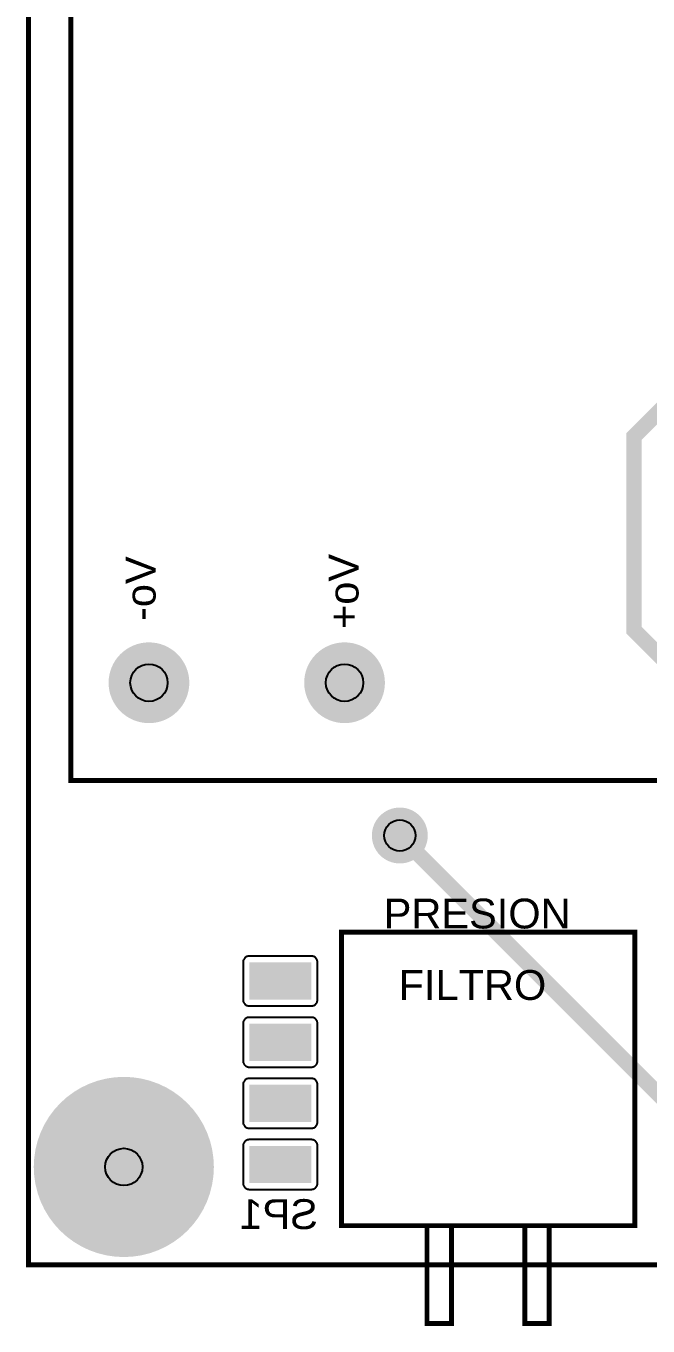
# Model space of a CAD drawing. Header units: inches. Extents: x -2.6 to 2.6, y -2.07 to 2.07.
# Drawn here: x -2.601 to -1.599, y -2.071 to 0.022 of the extents above; entities that cross this region are included whole.
import ezdxf

# ---------------------------------------------------------------- set-up
doc = ezdxf.new("R2010")
doc.units = ezdxf.units.IN
doc.layers.get('0').update_dxf_attribs({"linetype": 'CONTINUOUS'})

# ---------------------------------------------------------------- blocks, each defined once
blk = doc.blocks.new('RPAD')
blk.add_trace([(-0.5, -0.5), (-0.5, 0.5), (0.5, -0.5), (0.5, 0.5)])
blk = doc.blocks.new('EPAD')
at = {"const_width": 0.5}
blk.add_lwpolyline([(-0.25, 0, 1), (0.25, 0, 1)], format="xyb", close=True, dxfattribs=at)

msp = doc.modelspace()

# ---------------------------------------------------------------- linework, layer by layer
for points, const_width in [([(-2.596772, -1.972047), (2.596772, -1.972047), (2.596772, 2.066535), (-2.596772, 2.066535), (-2.596772, -1.972047)], 0.008), ([(-2.596772, -1.972047), (2.596772, -1.972047), (2.596772, 2.066535), (-2.596772, 2.066535), (-2.596772, -1.972047)], 0.008), ([(-2.596772, -1.972047), (2.596772, -1.972047), (2.596772, 2.066535), (-2.596772, 2.066535), (-2.596772, -1.972047)], 0.008), ([(-2.528756, -1.192772), (-1.45789, -1.192772), (-1.45789, 0.87022), (-2.528756, 0.87022), (-2.528756, -1.192772)], 0.008), ([(-2.528756, -1.192772), (-1.45789, -1.192772), (-1.45789, 0.87022), (-2.528756, 0.87022), (-2.528756, -1.192772)], 0.008), ([(-2.528756, -1.192772), (-1.45789, -1.192772), (-1.45789, 0.87022), (-2.528756, 0.87022), (-2.528756, -1.192772)], 0.008), ([(-1.102685, -1.031142), (-1.366293, -1.031142), (-1.375862, -1.021573), (-1.381772, -1.038187), (-1.534111, -1.038187), (-1.621763, -0.950535), (-1.621763, -0.638771), (-1.537717, -0.554724), (-1.29426, -0.554724), (-1.228321, -0.488786), (-1.228321, -0.432151), (-1.229772, -0.430701)], 0.025), ([(-1.998813, -1.281135), (-1.364933, -1.915015), (-0.908648, -1.915015)], 0.025), ([(-2.092835, -1.909055), (-1.620394, -1.909055), (-1.620394, -1.436614), (-2.092835, -1.436614), (-2.092835, -1.909055)], 0.008), ([(-2.092835, -1.909055), (-1.620394, -1.909055), (-1.620394, -1.436614), (-2.092835, -1.436614), (-2.092835, -1.909055)], 0.008), ([(-2.092835, -1.909055), (-1.620394, -1.909055), (-1.620394, -1.436614), (-2.092835, -1.436614), (-2.092835, -1.909055)], 0.008), ([(-1.955039, -2.066535), (-1.915669, -2.066535), (-1.915669, -1.909055), (-1.955039, -1.909055), (-1.955039, -2.066535)], 0.008), ([(-1.955039, -2.066535), (-1.915669, -2.066535), (-1.915669, -1.909055), (-1.955039, -1.909055), (-1.955039, -2.066535)], 0.008), ([(-1.955039, -2.066535), (-1.915669, -2.066535), (-1.915669, -1.909055), (-1.955039, -1.909055), (-1.955039, -2.066535)], 0.008), ([(-1.797559, -2.066535), (-1.758189, -2.066535), (-1.758189, -1.909055), (-1.797559, -1.909055), (-1.797559, -2.066535)], 0.008), ([(-1.797559, -2.066535), (-1.758189, -2.066535), (-1.758189, -1.909055), (-1.797559, -1.909055), (-1.797559, -2.066535)], 0.008), ([(-1.797559, -2.066535), (-1.758189, -2.066535), (-1.758189, -1.909055), (-1.797559, -1.909055), (-1.797559, -2.066535)], 0.008)]:
    msp.add_lwpolyline(points, dxfattribs=dict(const_width=const_width))
for points in [[(-2.13126, -1.545354), (-2.13126, -1.485354), (-2.13131, -1.484315), (-2.131459, -1.48331), (-2.131701, -1.482343), (-2.132031, -1.481419), (-2.132446, -1.480543), (-2.132941, -1.479719), (-2.13351, -1.478951), (-2.13415, -1.478245), (-2.134857, -1.477605), (-2.135624, -1.477035), (-2.136448, -1.476541), (-2.137324, -1.476126), (-2.138248, -1.475795), (-2.139215, -1.475553), (-2.14022, -1.475405), (-2.14126, -1.475354), (-2.24126, -1.475354), (-2.242299, -1.475405), (-2.243304, -1.475553), (-2.244271, -1.475795), (-2.245195, -1.476126), (-2.246072, -1.476541), (-2.246896, -1.477035), (-2.247663, -1.477605), (-2.248369, -1.478245), (-2.249009, -1.478951), (-2.249579, -1.479719), (-2.250074, -1.480543), (-2.250488, -1.481419), (-2.250819, -1.482343), (-2.251061, -1.48331), (-2.251209, -1.484315), (-2.25126, -1.485354), (-2.25126, -1.545354), (-2.251209, -1.546394), (-2.251061, -1.547399), (-2.250819, -1.548366), (-2.250488, -1.54929), (-2.250074, -1.550166), (-2.249579, -1.55099), (-2.249009, -1.551758), (-2.248369, -1.552464), (-2.247663, -1.553104), (-2.246896, -1.553673), (-2.246072, -1.554168), (-2.245195, -1.554583), (-2.244271, -1.554913), (-2.243304, -1.555156), (-2.242299, -1.555304), (-2.24126, -1.555354), (-2.14126, -1.555354), (-2.14022, -1.555304), (-2.139215, -1.555156), (-2.138248, -1.554913), (-2.137324, -1.554583), (-2.136448, -1.554168), (-2.135624, -1.553673), (-2.134857, -1.553104), (-2.13415, -1.552464), (-2.13351, -1.551758), (-2.132941, -1.55099), (-2.132446, -1.550166), (-2.132031, -1.54929), (-2.131701, -1.548366), (-2.131459, -1.547399), (-2.13131, -1.546394), (-2.13126, -1.545354)], [(-2.13126, -1.64378), (-2.13126, -1.58378), (-2.13131, -1.58274), (-2.131459, -1.581735), (-2.131701, -1.580768), (-2.132031, -1.579844), (-2.132446, -1.578968), (-2.132941, -1.578144), (-2.13351, -1.577376), (-2.13415, -1.57667), (-2.134857, -1.57603), (-2.135624, -1.575461), (-2.136448, -1.574966), (-2.137324, -1.574551), (-2.138248, -1.57422), (-2.139215, -1.573978), (-2.14022, -1.57383), (-2.14126, -1.57378), (-2.24126, -1.57378), (-2.242299, -1.57383), (-2.243304, -1.573978), (-2.244271, -1.57422), (-2.245195, -1.574551), (-2.246072, -1.574966), (-2.246896, -1.575461), (-2.247663, -1.57603), (-2.248369, -1.57667), (-2.249009, -1.577376), (-2.249579, -1.578144), (-2.250074, -1.578968), (-2.250488, -1.579844), (-2.250819, -1.580768), (-2.251061, -1.581735), (-2.251209, -1.58274), (-2.25126, -1.58378), (-2.25126, -1.64378), (-2.251209, -1.644819), (-2.251061, -1.645824), (-2.250819, -1.646791), (-2.250488, -1.647715), (-2.250074, -1.648591), (-2.249579, -1.649415), (-2.249009, -1.650183), (-2.248369, -1.650889), (-2.247663, -1.651529), (-2.246896, -1.652098), (-2.246072, -1.652593), (-2.245195, -1.653008), (-2.244271, -1.653339), (-2.243304, -1.653581), (-2.242299, -1.653729), (-2.24126, -1.65378), (-2.14126, -1.65378), (-2.14022, -1.653729), (-2.139215, -1.653581), (-2.138248, -1.653339), (-2.137324, -1.653008), (-2.136448, -1.652593), (-2.135624, -1.652098), (-2.134857, -1.651529), (-2.13415, -1.650889), (-2.13351, -1.650183), (-2.132941, -1.649415), (-2.132446, -1.648591), (-2.132031, -1.647715), (-2.131701, -1.646791), (-2.131459, -1.645824), (-2.13131, -1.644819), (-2.13126, -1.64378)], [(-2.13126, -1.742205), (-2.13126, -1.682205), (-2.13131, -1.681165), (-2.131459, -1.68016), (-2.131701, -1.679193), (-2.132031, -1.678269), (-2.132446, -1.677393), (-2.132941, -1.676569), (-2.13351, -1.675801), (-2.13415, -1.675095), (-2.134857, -1.674455), (-2.135624, -1.673886), (-2.136448, -1.673391), (-2.137324, -1.672976), (-2.138248, -1.672646), (-2.139215, -1.672404), (-2.14022, -1.672255), (-2.14126, -1.672205), (-2.24126, -1.672205), (-2.242299, -1.672255), (-2.243304, -1.672404), (-2.244271, -1.672646), (-2.245195, -1.672976), (-2.246072, -1.673391), (-2.246896, -1.673886), (-2.247663, -1.674455), (-2.248369, -1.675095), (-2.249009, -1.675801), (-2.249579, -1.676569), (-2.250074, -1.677393), (-2.250488, -1.678269), (-2.250819, -1.679193), (-2.251061, -1.68016), (-2.251209, -1.681165), (-2.25126, -1.682205), (-2.25126, -1.742205), (-2.251209, -1.743244), (-2.251061, -1.744249), (-2.250819, -1.745216), (-2.250488, -1.74614), (-2.250074, -1.747017), (-2.249579, -1.747841), (-2.249009, -1.748608), (-2.248369, -1.749314), (-2.247663, -1.749954), (-2.246896, -1.750524), (-2.246072, -1.751018), (-2.245195, -1.751433), (-2.244271, -1.751764), (-2.243304, -1.752006), (-2.242299, -1.752154), (-2.24126, -1.752205), (-2.14126, -1.752205), (-2.14022, -1.752154), (-2.139215, -1.752006), (-2.138248, -1.751764), (-2.137324, -1.751433), (-2.136448, -1.751018), (-2.135624, -1.750524), (-2.134857, -1.749954), (-2.13415, -1.749314), (-2.13351, -1.748608), (-2.132941, -1.747841), (-2.132446, -1.747017), (-2.132031, -1.74614), (-2.131701, -1.745216), (-2.131459, -1.744249), (-2.13131, -1.743244), (-2.13126, -1.742205)], [(-2.13126, -1.84063), (-2.13126, -1.78063), (-2.13131, -1.779591), (-2.131459, -1.778585), (-2.131701, -1.777619), (-2.132031, -1.776694), (-2.132446, -1.775818), (-2.132941, -1.774994), (-2.13351, -1.774226), (-2.13415, -1.77352), (-2.134857, -1.77288), (-2.135624, -1.772311), (-2.136448, -1.771817), (-2.137324, -1.771402), (-2.138248, -1.771071), (-2.139215, -1.770829), (-2.14022, -1.77068), (-2.14126, -1.77063), (-2.24126, -1.77063), (-2.242299, -1.77068), (-2.243304, -1.770829), (-2.244271, -1.771071), (-2.245195, -1.771402), (-2.246072, -1.771817), (-2.246896, -1.772311), (-2.247663, -1.77288), (-2.248369, -1.77352), (-2.249009, -1.774226), (-2.249579, -1.774994), (-2.250074, -1.775818), (-2.250488, -1.776694), (-2.250819, -1.777619), (-2.251061, -1.778585), (-2.251209, -1.779591), (-2.25126, -1.78063), (-2.25126, -1.84063), (-2.251209, -1.841669), (-2.251061, -1.842674), (-2.250819, -1.843641), (-2.250488, -1.844565), (-2.250074, -1.845442), (-2.249579, -1.846266), (-2.249009, -1.847033), (-2.248369, -1.847739), (-2.247663, -1.84838), (-2.246896, -1.848949), (-2.246072, -1.849443), (-2.245195, -1.849858), (-2.244271, -1.850189), (-2.243304, -1.850431), (-2.242299, -1.85058), (-2.24126, -1.85063), (-2.14126, -1.85063), (-2.14022, -1.85058), (-2.139215, -1.850431), (-2.138248, -1.850189), (-2.137324, -1.849858), (-2.136448, -1.849443), (-2.135624, -1.848949), (-2.134857, -1.84838), (-2.13415, -1.847739), (-2.13351, -1.847033), (-2.132941, -1.846266), (-2.132446, -1.845442), (-2.132031, -1.844565), (-2.131701, -1.843641), (-2.131459, -1.842674), (-2.13131, -1.841669), (-2.13126, -1.84063)]]:
    msp.add_lwpolyline(points, close=True)
for centre, radius in [((-2.402772, -1.035291), 0.03), ((-2.087811, -1.035291), 0.03), ((-1.998813, -1.281135), 0.025), ((-2.443228, -1.814567), 0.03)]:
    msp.add_circle(centre, radius)

# ---------------------------------------------------------------- block references
for p, xscale, yscale in [((-2.402772, -1.035291), 0.13, 0.13), ((-2.087811, -1.035291), 0.13, 0.13), ((-2.402772, -1.035291), 0.1, 0.1), ((-2.087811, -1.035291), 0.1, 0.1), ((-1.998813, -1.281135), 0.09, 0.09), ((-1.998813, -1.281135), 0.07, 0.07), ((-2.443228, -1.814567), 0.29, 0.29), ((-2.443228, -1.814567), 0.25, 0.25)]:
    msp.add_blockref('EPAD', p, dxfattribs=dict(xscale=xscale, yscale=yscale))
at = {"xscale": 0.06, "yscale": 0.1, "rotation": -90}
for p in [(-2.19126, -1.515354), (-2.19126, -1.61378), (-2.19126, -1.712205), (-2.19126, -1.81063)]:
    msp.add_blockref('RPAD', p, dxfattribs=at)

# ---------------------------------------------------------------- texts
at = {"text_generation_flag": 2, "width": 1.041667}
for s, p in [('Vo-', (-2.392071, -0.83185)), ('Vo-', (-2.392071, -0.83185)), ('Vo-', (-2.392071, -0.83185)), ('Vo+', (-2.065299, -0.827913)), ('Vo+', (-2.065299, -0.827913)), ('Vo+', (-2.065299, -0.827913))]:
    msp.add_text(s, height=0.048, rotation=-270, dxfattribs=at).set_placement(p)
at = {"width": 1.041667}
for s, p in [('PRESION', (-2.024772, -1.430701)), ('PRESION', (-2.024772, -1.430701)), ('PRESION', (-2.024772, -1.430701)), ('FILTRO', (-2.000772, -1.545701)), ('FILTRO', (-2.000772, -1.545701)), ('FILTRO', (-2.000772, -1.545701))]:
    msp.add_text(s, height=0.048, dxfattribs=at).set_placement(p)
at = {"text_generation_flag": 2, "width": 1.041667}
msp.add_text('SP1', height=0.048, dxfattribs=at).set_placement((-2.130614, -1.914535))
msp.add_text('SP1', height=0.048, dxfattribs=at).set_placement((-2.130614, -1.914535))
msp.add_text('SP1', height=0.048, dxfattribs=at).set_placement((-2.130614, -1.914535))

doc.saveas('drawing.dxf')
